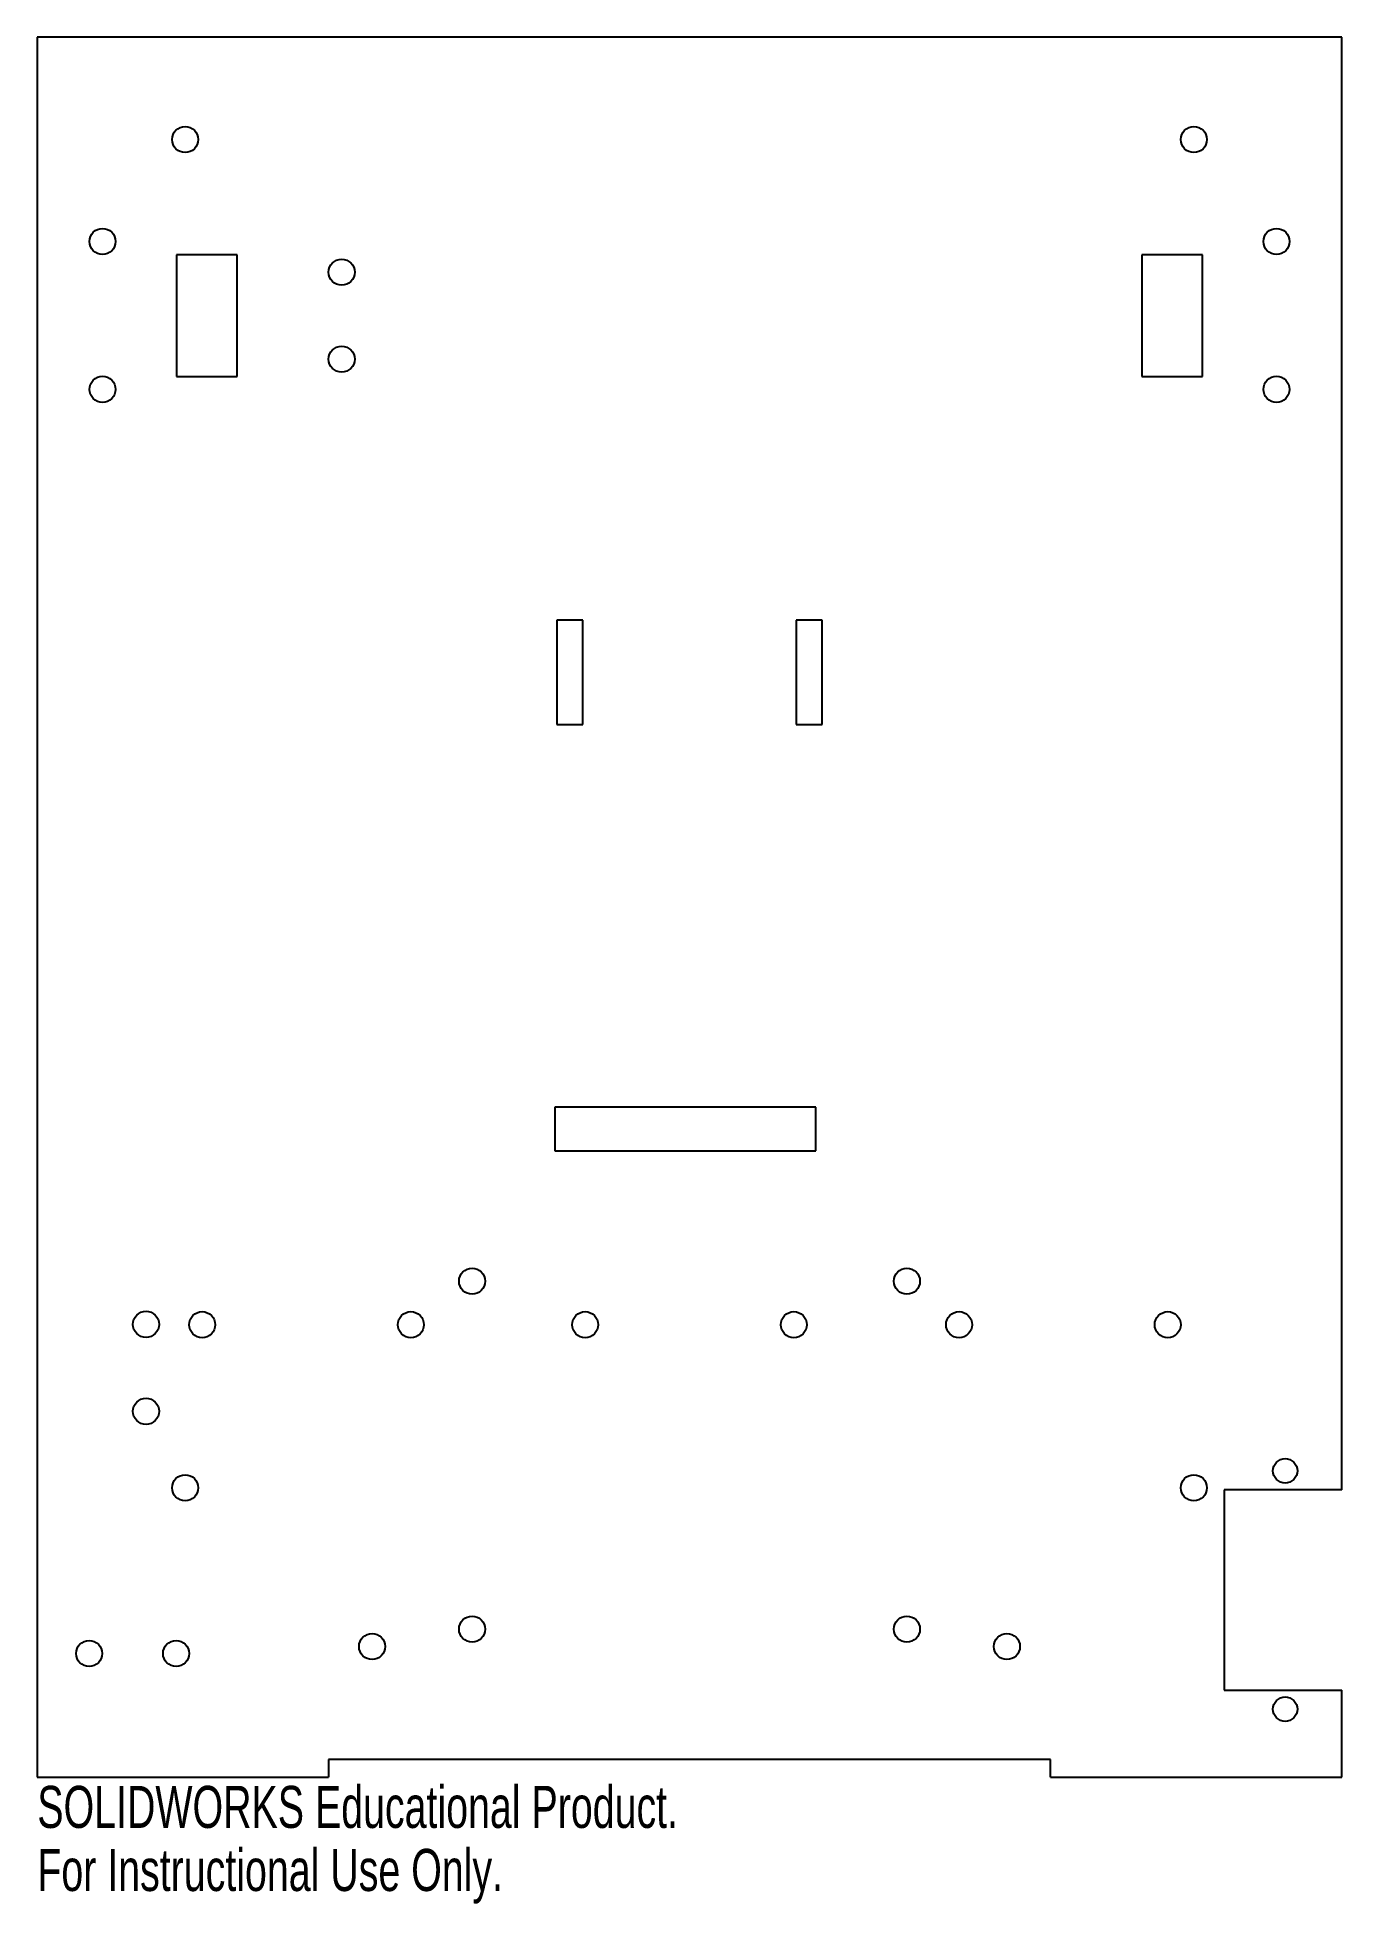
# Model space of a CAD drawing. Header units: millimetres. Extents: x -75 to 75, y -115 to 100.
import ezdxf

# ---------------------------------------------------------------- set-up
doc = ezdxf.new("R2010")
doc.units = ezdxf.units.MM
doc.styles.add('SLDTEXTSTYLE0', font='TXT', dxfattribs={"width": 0.7})

msp = doc.modelspace()

# ---------------------------------------------------------------- linework, layer by layer
at = {"color": 7, "linetype": 'Continuous', "lineweight": 25}
for p, q in [((-75, 100), (-75, -100)), ((75, 100), (-75, 100)), ((75, -67), (75, 100)), ((-59, 75), (-59, 61)), ((-52, 75), (-59, 75)), ((-52, 61), (-52, 75)), ((52, 75), (52, 61)), ((59, 75), (52, 75)), ((59, 61), (59, 75)), ((-59, 61), (-52, 61)), ((52, 61), (59, 61)), ((-15.25, 33), (-15.25, 21)), ((-12.25, 33), (-15.25, 33)), ((-12.25, 21), (-12.25, 33)), ((12.25, 33), (12.25, 21)), ((15.25, 33), (12.25, 33)), ((15.25, 21), (15.25, 33)), ((-15.25, 21), (-12.25, 21)), ((12.25, 21), (15.25, 21)), ((14.51, -23), (-15.49, -23)), ((-15.49, -23), (-15.49, -28)), ((14.51, -28), (14.51, -23)), ((-15.49, -28), (14.51, -28)), ((61.5, -67), (61.5, -90)), ((75, -67), (61.5, -67)), ((61.5, -90), (75, -90)), ((75, -100), (75, -90)), ((41.5, -98), (-41.5, -98)), ((-41.5, -98), (-41.5, -100)), ((41.5, -100), (41.5, -98)), ((-75, -100), (-41.5, -100)), ((41.5, -100), (75, -100))]:
    msp.add_line(p, q, dxfattribs=at)
for centre, radius in [((-58, 88.25), 1.5), ((58, 88.25), 1.5), ((-67.5, 76.53), 1.5), ((67.5, 76.53), 1.5), ((-40, 73), 1.5), ((-40, 63), 1.5), ((-67.5, 59.53), 1.5), ((67.5, 59.53), 1.5), ((-25, -43), 1.5), ((25, -43), 1.5), ((-62.5, -47.96), 1.5), ((-56.04, -48), 1.5), ((-32.04, -48), 1.5), ((-12, -48), 1.5), ((12, -48), 1.5), ((31, -48), 1.5), ((55, -48), 1.5), ((-62.5, -57.96), 1.5), ((68.5, -64.8), 1.4), ((-58, -66.75), 1.5), ((58, -66.75), 1.5), ((-25, -83), 1.5), ((25, -83), 1.5), ((-36.5, -85), 1.5), ((36.5, -85), 1.5), ((-69.04, -85.8), 1.5), ((-59.04, -85.8), 1.5), ((68.5, -92.2), 1.4)]:
    msp.add_circle(centre, radius, dxfattribs=at)

# ---------------------------------------------------------------- texts
at = {"color": 7, "linetype": 'Continuous', "char_height": 4.8336, "attachment_point": 1, "style": 'SLDTEXTSTYLE0'}
for s, insert in [('SOLIDWORKS Educational Product.', (-75, -101.02)), ('For Instructional Use Only.', (-75, -108.27))]:
    msp.add_mtext(s, dxfattribs=dict(at, insert=insert))

doc.saveas('drawing.dxf')
